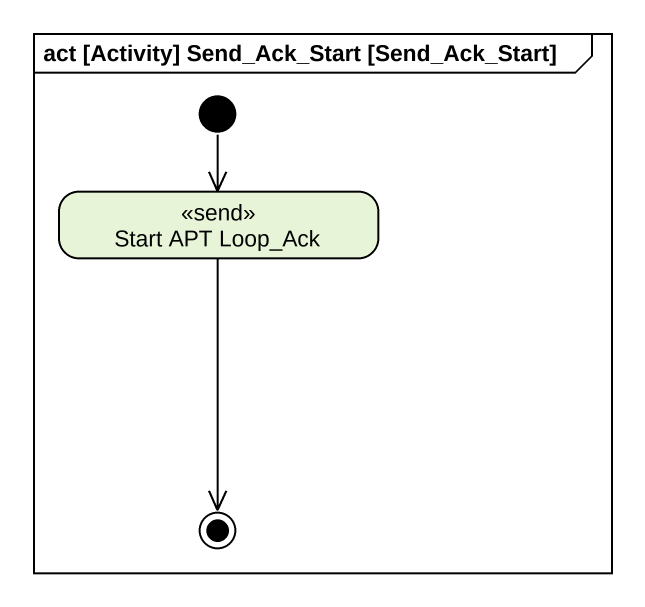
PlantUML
@startuml
mainframe act [Activity] Send_Ack_Start [Send_Ack_Start]
hide empty description
state "Start APT Loop_Ack" as Start_APT_Loop_Ack <<send>>
[*] --> Start_APT_Loop_Ack
Start_APT_Loop_Ack --> [*]
@enduml
